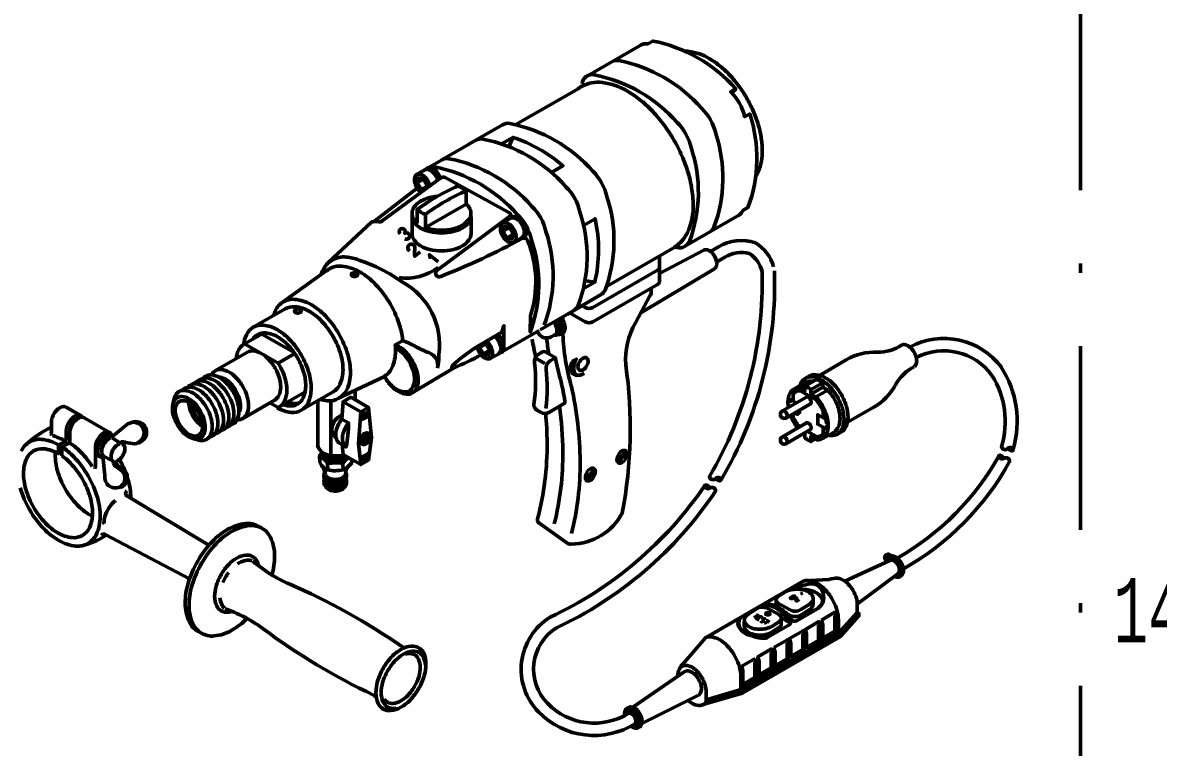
# Model space of a CAD drawing. Extents: x -99 to 181, y -251 to 146.
# Drawn here: x -67.6 to -5.7, y 70.9 to 110.3 of the extents above; entities that cross this region are included whole.
import ezdxf

# ---------------------------------------------------------------- set-up
doc = ezdxf.new("R2010")
doc.units = 0
doc.linetypes.add('STRICHPUNKT2', pattern=[18.5, 10, -4, 0.5, -4])
doc.layers.get('0').update_dxf_attribs({"linetype": 'CONTINUOUS'})
doc.layers.add('LE_ALL', color=7, linetype='CONTINUOUS', lineweight=50)
doc.layers.add('TXT_ALL', color=7, linetype='CONTINUOUS')
doc.styles.add('MONOTXT', font='monotxt.shx')

# ---------------------------------------------------------------- blocks, each defined once
blk = doc.blocks.new('DK12_4_00002', base_point=(90.112, 110.069))
at = {"layer": 'LE_ALL', "color": 2}
for p, q in [((-41.498, 103.722), (-40.874, 104.082)), ((-46.085, 101.602), (-45.881, 101.249)), ((-48.393, 99.529), (-46.085, 101.308)), ((-45.637, 99.887), (-45.637, 99.169)), ((-28.54, 99.866), (-31.533, 98.138)), ((-41.409, 98.966), (-41.205, 98.613)), ((-37.045, 95.836), (-36.421, 96.196)), ((-52.795, 92.368), (-54.54, 93.375)), ((-39.449, 93.568), (-41.403, 92.436)), ((-42.694, 92.646), (-42.416, 92.807)), ((-52.759, 92.315), (-53.665, 91.792)), ((-39.58, 92.032), (-39.135, 91.776)), ((-46.355, 90.173), (-44.114, 91.509)), ((-49.469, 90.308), (-49.469, 89.796)), ((-24.007, 90.479), (-24.648, 90.108)), ((-23.734, 90.321), (-24.375, 89.951)), ((-52.244, 90.192), (-53.385, 89.533)), ((-51.506, 89.739), (-51.506, 87.292)), ((-50.795, 89.763), (-50.795, 86.778)), ((-64.222, 88.818), (-62.808, 88)), ((-24.007, 87.892), (-24.648, 87.522)), ((-23.332, 88.075), (-23.973, 87.705)), ((-62.323, 87.472), (-62.702, 87.725)), ((-65.622, 86.864), (-65.441, 86.969)), ((-35.171, 86.497), (-34.731, 86.94)), ((-35.143, 86.451), (-34.717, 86.88)), ((-50.959, 85.973), (-50.97, 86.32)), ((-50.126, 85.977), (-50.137, 86.325)), ((-36.866, 85.519), (-36.426, 85.962)), ((-36.838, 85.472), (-36.412, 85.901)), ((-19.92, 80.32), (-22.121, 78.691)), ((-25.093, 79.291), (-25.225, 79.215)), ((-26.546, 78.888), (-26.546, 78.567)), ((-24.528, 78.683), (-24.528, 78.953)), ((-27.755, 77.943), (-27.566, 78.052)), ((-27.641, 78.109), (-27.468, 78.009)), ((-27.476, 77.926), (-27.406, 77.885)), ((-25.809, 77.664), (-26.262, 77.925)), ((-27.188, 77.62), (-26.999, 77.729)), ((-27.074, 77.786), (-26.901, 77.686)), ((-28.381, 73.826), (-23.066, 76.895)), ((-34.354, 73.056), (-31.502, 75.019)), ((-30.492, 73.205), (-30.288, 73.285)), ((-30.355, 73.323), (-30.265, 73.272))]:
    blk.add_line(p, q, dxfattribs=at)
at = {"layer": 'LE_ALL', "color": 2, "linetype": 'STRICHPUNKT2'}
blk.add_lwpolyline([(-9.972, 64.212), (-9.972, 113.662), (-74.257, 113.662), (-74.257, 64.212), (-9.972, 64.212)], dxfattribs=at)
at = {"layer": 'LE_ALL', "color": 2}
for points in [[(-28.956, 106.505), (-28.744, 106.728, 0.165618), (-33.262, 109.328), (-33.537, 109.169, 0.19858), (-33.955, 109.089), (-36.781, 107.457)], [(-30.109, 98.966, 0.11666), (-29.93, 99.188, 0.171892), (-29.835, 104.293, 0.143104), (-30.594, 105.66, 0.165618), (-35.113, 108.26, 0.162891), (-35.463, 108.217)], [(-27.655, 101.958, 0.046514), (-27.517, 102.216, 0.052648), (-27.344, 102.786, 0.053743), (-27.297, 103.367, 0.032425), (-27.365, 104.118, 0.036434), (-27.517, 104.772, 0.027049), (-27.799, 105.532, 0.028593), (-28.144, 106.217, 0.028593), (-28.565, 106.859, 0.027049), (-29.082, 107.483, 0.036434), (-29.572, 107.942, 0.032425), (-30.189, 108.376, 0.053743), (-30.716, 108.626, 0.052648), (-31.296, 108.761, 0.034808), (-31.514, 108.773)], [(-32.104, 98.099, 0.082683), (-31.657, 98.469, 0.079165), (-31.333, 98.988, 0.052648), (-31.12, 99.692, 0.053743), (-31.061, 100.409, 0.032425), (-31.145, 101.336, 0.036434), (-31.333, 102.144, 0.027049), (-31.681, 103.082, 0.028593), (-32.107, 103.928, 0.028593), (-32.627, 104.72, 0.027049), (-33.265, 105.491, 0.036434), (-33.871, 106.057, 0.032425), (-34.632, 106.593, 0.053743), (-35.283, 106.901, 0.052648), (-35.998, 107.068, 0.079165), (-36.61, 107.048, 0.083138), (-37.156, 106.844, 0.028542), (-37.325, 106.733), (-40.718, 104.774)], [(-35.779, 95.968), (-32.065, 98.112, 0.398549), (-31.267, 98.416, 0.171892), (-31.173, 103.521, 0.143104), (-31.932, 104.887, 0.165618), (-36.451, 107.487, 0.446392), (-37.115, 106.994)], [(-28.594, 99.835, 0.146267), (-28.354, 100.098), (-28.079, 100.257, 0.171892), (-27.984, 105.362), (-28.259, 105.203, 0.143104), (-29.019, 106.569), (-28.759, 106.719)], [(-37.931, 94.444), (-36.101, 95.501, 0.146267), (-35.861, 95.763, 0.171892), (-35.766, 100.869, 0.143104), (-36.526, 102.235, 0.165618), (-41.044, 104.835, 0.194027), (-41.453, 104.76), (-43.317, 103.684)], [(-39.395, 93.599), (-37.565, 94.655, 0.146267), (-37.326, 94.918, 0.171892), (-37.231, 100.023, 0.143104), (-37.99, 101.39, 0.165618), (-42.509, 103.99, 0.194027), (-42.917, 103.914), (-44.781, 102.838)], [(-38.782, 102.175), (-38.158, 102.535, 0.097581), (-40.874, 104.082), (-41.104, 103.573)], [(-39.176, 93.85, 0.171892), (-39.081, 98.955, 0.143104), (-39.841, 100.321, 0.165618), (-44.359, 102.921, 0.190878), (-44.762, 102.849), (-45.52, 102.412)], [(-45.397, 101.442, 0.013351), (-45.407, 101.478, 0.058752), (-45.504, 101.704, 0.058752), (-45.651, 101.901, 0.072341), (-45.808, 102.025, 0.106617), (-45.986, 102.082, 0.156851), (-46.112, 102.055, 0.156851), (-46.198, 101.96, 0.106617), (-46.238, 101.777, 0.072341), (-46.209, 101.579, 0.058752), (-46.112, 101.353, 0.058752), (-45.962, 101.152, 0.036392), (-45.886, 101.083)], [(-44.967, 101.759, 0.053027), (-45.057, 101.962, 0.058752), (-45.204, 102.159, 0.072341), (-45.361, 102.283, 0.106617), (-45.539, 102.341, 0.156852), (-45.665, 102.313), (-46.112, 102.055)], [(-44.828, 101.862, 0.048867), (-44.912, 102.048, 0.058752), (-45.059, 102.245, 0.072341), (-45.216, 102.369, 0.106617), (-45.395, 102.426, 0.156851), (-45.521, 102.399), (-45.648, 102.323)], [(-41.055, 99.776), (-45.013, 96.831, 0.923348), (-44.804, 96.513, 0.030692), (-40.373, 98.573, -0.460541), (-40.075, 98.459, -0.175315), (-39.915, 94.377), (-39.929, 93.48, 0.168923), (-39.864, 98.503, 0.143104), (-40.624, 99.869, 0.165618), (-45.142, 102.469, 0.235454), (-45.621, 102.341)], [(-40.984, 99.79, 0.291933), (-41.097, 99.994), (-44.575, 101.889, 0.295164), (-44.81, 101.875), (-47.997, 99.528, -0.216223), (-48.172, 99.491, 0.137549), (-48.573, 99.469), (-50.951, 97.242)], [(-45, 100.866, 0.037663), (-45.412, 100.8, 0.072341), (-45.902, 100.604, 0.106617), (-46.267, 100.273, 0.156851), (-46.371, 99.95, 0.156851), (-46.267, 99.626, 0.056238), (-46.091, 99.432), (-46.091, 100.15, -0.058362), (-43.877, 101.428)], [(-43.422, 101.166, 0.056443), (-43.634, 101.322, 0.035215), (-43.866, 101.435)], [(-46.092, 100.15, 0.050193), (-45.902, 100.013, 0.040071), (-45.637, 99.887, -0.058362), (-43.422, 101.166), (-43.422, 100.448)], [(-43.422, 100.448), (-45.637, 99.169, 0.032177), (-45.412, 99.1, 0.058752), (-44.768, 99.024, 0.058752), (-44.124, 99.1, 0.072341), (-43.634, 99.295, 0.106617), (-43.268, 99.626, 0.156851), (-43.164, 99.95, 0.156851), (-43.268, 100.273, 0.049874), (-43.422, 100.448)], [(-46.366, 99.875, 0.033816), (-46.371, 99.8, 0.156851), (-46.267, 99.477, 0.106617), (-45.902, 99.145, 0.072341), (-45.412, 98.95, 0.058752), (-44.768, 98.874, 0.058752), (-44.124, 98.95, 0.072341), (-43.634, 99.145, 0.106617), (-43.268, 99.477, 0.156851), (-43.164, 99.8, 0.033816), (-43.169, 99.875)], [(-46.371, 99.763), (-46.371, 98.824, 0.156851), (-46.267, 98.5, 0.106617), (-45.901, 98.168, 0.072341), (-45.41, 97.973, 0.058752), (-44.765, 97.897, 0.058752), (-44.12, 97.973, 0.072341), (-43.63, 98.168, 0.106617), (-43.263, 98.5, 0.156851), (-43.159, 98.824), (-43.159, 99.763)], [(-41.436, 99.419, 0.156851), (-41.522, 99.324, 0.106617), (-41.562, 99.141, 0.072342), (-41.533, 98.943, 0.058752), (-41.436, 98.717, 0.058752), (-41.289, 98.52, 0.072341), (-41.132, 98.396, 0.106617), (-40.954, 98.339, 0.156851), (-40.828, 98.366, 0.156851), (-40.741, 98.461, 0.106617), (-40.702, 98.644, 0.072341), (-40.73, 98.842, 0.058752), (-40.828, 99.068, 0.058752), (-40.975, 99.265, 0.072341), (-41.132, 99.389, 0.106617), (-41.31, 99.446, 0.156851), (-41.436, 99.419), (-40.857, 99.753, -0.156851), (-40.731, 99.78, -0.106617), (-40.553, 99.723, -0.072341), (-40.396, 99.599, -0.058752), (-40.249, 99.402, -0.058752), (-40.152, 99.176, -0.072341), (-40.123, 98.978, -0.106617), (-40.162, 98.795, -0.156853), (-40.249, 98.699), (-40.828, 98.366)], [(-40.38, 98.624, 0.156852), (-40.294, 98.719, 0.106617), (-40.255, 98.902, 0.072341), (-40.283, 99.1, 0.058752), (-40.38, 99.326, 0.058752), (-40.528, 99.523, 0.072341), (-40.685, 99.647, 0.106617), (-40.863, 99.705, 0.156851), (-40.989, 99.677)], [(-36.899, 96.268), (-36.421, 96.196, 0.114308), (-36.401, 99.647), (-37.025, 99.287)], [(-46.767, 98.553, 1.825982), (-46.777, 98.85, 2.279956), (-47.017, 98.83)], [(-26.681, 97.033, 0.191422), (-27.673, 98.344, 0.221763), (-29.684, 98.115), (-30.114, 97.865)], [(-45.935, 97.847), (-46.218, 97.607, -0.131933), (-46.225, 97.96, 0.138408), (-46.232, 98.16, 1.364452), (-46.494, 97.897)], [(-33.909, 94.521), (-29.908, 96.932, 0.013368), (-29.899, 96.938, 0.156851), (-29.816, 97.029, 0.106617), (-29.779, 97.203, 0.072342), (-29.806, 97.392, 0.058752), (-29.899, 97.607, 0.058752), (-30.039, 97.795, 0.072341), (-30.189, 97.913, 0.106618), (-30.359, 97.968, 0.164741), (-30.484, 97.939), (-32.894, 96.676)], [(-29.837, 85.496, 0.105748), (-29.618, 85.387, 0.606398), (-29.553, 85.46, 0.567547), (-29.837, 85.512, -0.648506), (-30.177, 85.617, 0.141564), (-27.313, 96.787, 0.198238), (-27.998, 97.754, 0.203517), (-29.34, 97.553), (-29.798, 97.289)], [(-44.978, 91.549, 0.055931), (-44.911, 92.142, 0.007657), (-44.913, 92.27, 0.31236), (-46.881, 96.192, 0.073404), (-49.262, 97.401, 0.066641), (-49.953, 97.564, 0.156851), (-50.713, 97.401, 0.156851), (-51.234, 96.825, 0.022171), (-51.322, 96.605)], [(-37.788, 94.527), (-36.941, 94.038, 0.267949), (-36.529, 94.038), (-32.997, 96.077, 0.267949), (-32.894, 96.255), (-32.894, 97.633)], [(-46.872, 92.996, 0.050863), (-47.016, 93.755, 0.058752), (-47.548, 94.993, 0.058752), (-48.354, 96.073, 0.072341), (-49.215, 96.752, 0.106617), (-50.191, 97.066, 0.156851), (-50.881, 96.917, 0.041076), (-51.037, 96.81), (-53.36, 95.141), (-53.273, 95.179)], [(-49.498, 96.711, 0.058752), (-49.57, 96.702, 0.072341), (-49.624, 96.681, 0.106617), (-49.665, 96.644, 0.156851), (-49.677, 96.608, 0.156851), (-49.665, 96.572, 0.106617), (-49.624, 96.535, 0.072341), (-49.57, 96.514, 0.058752), (-49.498, 96.505, 0.058752), (-49.427, 96.514, 0.072341), (-49.373, 96.535, 0.106617), (-49.332, 96.572, 0.156851), (-49.32, 96.608, 0.156851), (-49.332, 96.644, 0.106617), (-49.373, 96.681, 0.072341), (-49.427, 96.702, 0.058752), (-49.498, 96.711)], [(-37.112, 94.917), (-36.941, 94.818, 0.267949), (-36.529, 94.818), (-32.997, 96.857, 0.267949), (-32.894, 97.036)], [(-39.095, 89.057, -0.020506), (-39.015, 87.47, -0.067686), (-39.538, 83.315, 0.312037), (-39.459, 83.095), (-37.944, 82.01, 0.159751), (-37.699, 81.933, 0.273097), (-34.923, 83.618, 0.082195), (-34.732, 91.701, -0.148445), (-34.206, 93.985), (-33.396, 95.481, 0.131722), (-33.346, 95.689), (-33.351, 95.872)], [(-51.372, 89.817, 0.045506), (-50.977, 89.741, 0.156851), (-50.35, 89.877, 0.156851), (-49.919, 90.352, 0.106617), (-49.722, 91.264, 0.072341), (-49.866, 92.25, 0.058752), (-50.35, 93.376, 0.058752), (-51.082, 94.357, 0.072341), (-51.865, 94.975, 0.106617), (-52.752, 95.26, 0.156851), (-53.38, 95.125, 0.156851), (-53.811, 94.649, 0.033059), (-53.913, 94.376)], [(-52.404, 89.221), (-50.668, 90.223, 0.156851), (-50.297, 90.633, 0.106617), (-50.128, 91.418, 0.072341), (-50.251, 92.267, 0.058752), (-50.668, 93.236, 0.058752), (-51.299, 94.082, 0.072341), (-51.973, 94.613, 0.106617), (-52.737, 94.859, 0.156851), (-53.278, 94.743), (-55.013, 93.741)], [(-52.589, 94.72, 0.058752), (-52.661, 94.712, 0.072341), (-52.715, 94.69, 0.106617), (-52.756, 94.653, 0.156851), (-52.767, 94.617, 0.156851), (-52.756, 94.581, 0.106617), (-52.715, 94.545, 0.072341), (-52.661, 94.523, 0.058752), (-52.589, 94.514, 0.058752), (-52.518, 94.523, 0.072341), (-52.463, 94.545, 0.106617), (-52.423, 94.581, 0.156851), (-52.411, 94.617, 0.156851), (-52.423, 94.653, 0.106617), (-52.463, 94.69, 0.072341), (-52.518, 94.712, 0.058752), (-52.589, 94.72)], [(-39.519, 93.528, 0.067009), (-39.482, 93.398, 0.397172), (-38.795, 93.226), (-38.548, 93.374, 0.091267), (-38.514, 93.423, 0.106617), (-38.483, 93.565, 0.072341), (-38.506, 93.72, 0.058752), (-38.581, 93.896, 0.046017), (-38.668, 94.018)], [(-38.642, 93.315, 0.0362), (-38.588, 93.305, 0.156851), (-38.482, 93.328, 0.156851), (-38.409, 93.409, 0.106617), (-38.376, 93.563, 0.072341), (-38.4, 93.73, 0.065509), (-38.494, 93.941, 0.03285), (-38.582, 94.068)], [(-38.469, 93.335), (-38.343, 93.409, 0.023377), (-38.329, 93.417, 0.156851), (-38.256, 93.497, 0.106617), (-38.222, 93.652, 0.072341), (-38.247, 93.819, 0.065359), (-38.341, 94.029, 0.032927), (-38.429, 94.157)], [(-38.353, 94.2, -0.011409), (-38.324, 94.164, 0.118088), (-38.16, 94.115)], [(-38.328, 93.417, 0.031684), (-38.275, 93.408, 0.156851), (-38.153, 93.434, 0.156851), (-38.07, 93.526, 0.106617), (-38.032, 93.703, 0.072341), (-38.06, 93.893, 0.061809), (-38.16, 94.122), (-38.16, 94.297, -0.009557), (-38.159, 94.312)], [(-53.706, 89.349, 0.106209), (-52.944, 89.105, 0.156851), (-52.404, 89.221, 0.156851), (-52.033, 89.631, 0.106617), (-51.863, 90.416, 0.072341), (-51.987, 91.265, 0.058752), (-52.404, 92.234, 0.058752), (-53.035, 93.08, 0.072341), (-53.708, 93.612, 0.106617), (-54.473, 93.857, 0.156851), (-55.013, 93.741, 0.156851), (-55.384, 93.331, 0.073557), (-55.544, 92.796), (-54.434, 93.436)], [(-53.591, 89.414), (-53.392, 89.529, 0.053476), (-53.06, 89.459, 0.156851), (-52.608, 89.557, 0.156851), (-52.298, 89.899, 0.106617), (-52.156, 90.556, 0.072341), (-52.26, 91.266, 0.058752), (-52.608, 92.076, 0.058752), (-53.136, 92.783, 0.072341), (-53.699, 93.228, 0.106617), (-54.338, 93.433, 0.156851), (-54.79, 93.336, 0.124291), (-55.055, 93.078)], [(-41.364, 92.784), (-41.364, 93.822), (-41.482, 93.466), (-42.631, 92.806, 0.062366), (-44.188, 91.632, 0.856769), (-44.1, 91.517, 0.016099), (-42.609, 92.239)], [(-38.431, 93.357, 0.031681), (-38.377, 93.348, 0.098973), (-38.191, 93.4)], [(-38.16, 93.431), (-38.16, 93.357, 0.05648), (-37.692, 90.504, -0.053016), (-37.219, 86.434, -0.063916), (-37.684, 82.505)], [(-55.544, 92.796, 0.156851), (-55.821, 92.489, 0.083227), (-55.942, 92.034)], [(-54.106, 89.632), (-53.665, 89.377, 0.030808), (-53.591, 89.414, 0.156851), (-53.313, 89.721, 0.106617), (-53.187, 90.308, 0.072341), (-53.279, 90.944, 0.058752), (-53.591, 91.669, 0.010655), (-53.665, 91.792), (-55.49, 92.845)], [(-47.284, 92.786, -0.024585), (-47.267, 92.446, -0.106617), (-47.464, 91.535, -0.151723), (-47.877, 91.07, 0.003762), (-47.857, 91.036, 0.058752), (-47.493, 90.547, 0.072341), (-47.103, 90.239, 0.106617), (-46.661, 90.097, 0.156851), (-46.349, 90.165, 0.156851), (-46.135, 90.402, 0.106617), (-46.037, 90.855, 0.072341), (-46.108, 91.346, 0.058752), (-46.349, 91.906, 0.058752), (-46.714, 92.395, 0.072341), (-47.103, 92.702, 0.045319), (-47.284, 92.786), (-46.893, 93.012, -0.051838), (-46.18, 92.693, 0.047238), (-45.454, 92.361, -0.382032), (-44.986, 91.514)], [(-42.833, 92.685, 0.023107), (-42.818, 92.623, 0.058752), (-42.721, 92.397, 0.058752), (-42.574, 92.2, 0.072341), (-42.417, 92.076, 0.106617), (-42.239, 92.019, 0.156851), (-42.113, 92.046, 0.156851), (-42.026, 92.142, 0.106617), (-41.987, 92.325, 0.072341), (-42.015, 92.522, 0.058752), (-42.113, 92.748, 0.058752), (-42.26, 92.945, 0.023957), (-42.308, 92.992)], [(-42.113, 92.046), (-41.493, 92.377, 0.156851), (-41.407, 92.473, 0.106617), (-41.367, 92.655, 0.072341), (-41.396, 92.853, 0.058752), (-41.493, 93.079, 0.058752), (-41.64, 93.276, 0.032262), (-41.706, 93.337)], [(-41.665, 92.304, 0.156851), (-41.579, 92.4, 0.106617), (-41.54, 92.583, 0.072341), (-41.568, 92.781, 0.058752), (-41.665, 93.007, 0.058752), (-41.812, 93.204, 0.023536), (-41.86, 93.249)], [(-39.035, 93.101), (-39.041, 93.154, 0.017055), (-38.918, 92.287)], [(-19.01, 91.608, 0.125021), (-18.937, 91.699, 0.106617), (-18.893, 91.903, 0.072341), (-18.925, 92.125, 0.058752), (-19.034, 92.378, 0.058752), (-19.199, 92.599, 0.072341), (-19.375, 92.738, 0.106617), (-19.574, 92.802, 0.151874), (-19.711, 92.774, -0.147788), (-21.032, 92.389, 0.141233), (-22.726, 91.969), (-24.148, 91.14)], [(-55.554, 88.791), (-53.831, 89.793, 0.156851), (-53.617, 90.028, 0.106617), (-53.52, 90.479, 0.072341), (-53.591, 90.968, 0.058752), (-53.831, 91.525, 0.058752), (-54.193, 92.011, 0.072341), (-54.581, 92.317, 0.106617), (-55.02, 92.458, 0.156851), (-55.331, 92.391), (-57.099, 91.364)], [(-50.367, 89.882), (-47.872, 91.066, 0.058752), (-47.544, 90.626, 0.072341), (-47.194, 90.349, 0.106617), (-46.796, 90.221, 0.156851), (-46.515, 90.282, 0.156851), (-46.322, 90.495, 0.106617), (-46.234, 90.903, 0.072341), (-46.298, 91.345, 0.058752), (-46.515, 91.849, 0.058752), (-46.843, 92.289, 0.072341), (-47.194, 92.566, 0.023426), (-47.276, 92.609)], [(-39.698, 91.807, -0.064719), (-39.732, 89.539, 0.306942), (-39.586, 89.239), (-39.383, 89.122, 0.268437), (-38.888, 89.122), (-38.114, 89.57, 0.315205), (-38.043, 89.725, 0.011422), (-38.252, 90.766, -0.020863), (-38.55, 92.016, 0.217188), (-38.621, 92.116), (-39.116, 92.402, 0.268437), (-39.264, 92.402), (-39.455, 92.291, 0.298368), (-39.698, 91.807)], [(-13.932, 87.127, 0.105748), (-13.713, 87.018, 0.606398), (-13.647, 87.091, 0.567547), (-13.932, 87.143, -0.648504), (-14.272, 87.248, 0.214862), (-14.793, 91.123, 0.371283), (-18.915, 92.091)], [(-38.562, 92.082), (-38.827, 91.929, 0.298368), (-39.071, 91.444, -0.060373), (-39.084, 89.327)], [(-37.295, 91.126, -0.454999), (-37.748, 91.512, -0.310994), (-37.416, 92.006, 0.058752), (-37.532, 91.736, 0.072341), (-37.566, 91.5, 0.106617), (-37.519, 91.281, 0.156851), (-37.416, 91.167, 0.156851), (-37.265, 91.134, 0.106617), (-37.052, 91.203, 0.018174), (-37.001, 91.235)], [(-37.256, 91.855, 0.058752), (-37.318, 91.709, 0.072341), (-37.337, 91.582, 0.106617), (-37.311, 91.464, 0.156851), (-37.256, 91.402, 0.156851), (-37.175, 91.385, 0.106617), (-37.06, 91.422, 0.072341), (-36.959, 91.501, 0.058752), (-36.864, 91.628, 0.058752), (-36.801, 91.774, 0.072341), (-36.783, 91.901, 0.106617), (-36.808, 92.019, 0.156851), (-36.864, 92.081, 0.156851), (-36.945, 92.098, 0.106617), (-37.06, 92.061, 0.072341), (-37.161, 91.982, 0.058752), (-37.256, 91.855)], [(-22.663, 88.569), (-21.234, 89.385, 0.141233), (-20.024, 90.642, -0.147788), (-19.03, 91.594)], [(-56.528, 88.265, 0.079113), (-56.376, 88.323, 0.156851), (-56.162, 88.559, 0.106617), (-56.065, 89.01, 0.072341), (-56.136, 89.498, 0.058752), (-56.376, 90.056, 0.058752), (-56.738, 90.542, 0.072341), (-57.126, 90.847, 0.106617), (-57.565, 90.989, 0.156851), (-57.876, 90.922, 0.079113), (-58.003, 90.819)], [(-56.254, 88.421, 0.075827), (-56.108, 88.478, 0.156851), (-55.894, 88.714, 0.106617), (-55.797, 89.165, 0.072341), (-55.868, 89.653, 0.058752), (-56.108, 90.21, 0.058752), (-56.47, 90.696, 0.072341), (-56.858, 91.002, 0.106617), (-57.297, 91.143, 0.156851), (-57.608, 91.076, 0.075827), (-57.73, 90.979)], [(-55.889, 88.709), (-55.82, 88.709, 0.122777), (-55.579, 88.778, 0.156851), (-55.366, 89.014, 0.106617), (-55.268, 89.465, 0.072341), (-55.339, 89.953, 0.058752), (-55.579, 90.51, 0.058752), (-55.942, 90.996, 0.072341), (-56.329, 91.302, 0.106617), (-56.768, 91.443, 0.156851), (-57.079, 91.376, 0.122777), (-57.26, 91.202), (-57.313, 91.137)], [(-55.815, 89.052, 0.029627), (-55.792, 89.095, 0.106617), (-55.714, 89.457, 0.072341), (-55.771, 89.848, 0.058752), (-55.963, 90.294, 0.058752), (-56.253, 90.684, 0.072341), (-56.563, 90.928, 0.106617), (-56.915, 91.042, 0.029627), (-56.965, 91.044)], [(-23.692, 87.868, 0.023606), (-23.572, 87.85, 0.156851), (-23.21, 87.928, 0.156851), (-22.961, 88.203, 0.106617), (-22.848, 88.729, 0.072341), (-22.931, 89.299, 0.058752), (-23.21, 89.949, 0.058752), (-23.633, 90.515, 0.072341), (-24.085, 90.872, 0.106617), (-24.597, 91.037, 0.156851), (-24.96, 90.959, 0.156851), (-25.208, 90.684, 0.026402), (-25.257, 90.558)], [(-24.007, 90.725, 0.023366), (-24.164, 90.826, 0.03708), (-24.334, 90.908), (-24.975, 90.538)], [(-23.109, 88.002, 0.051933), (-22.994, 88.053, 0.156851), (-22.745, 88.328, 0.106617), (-22.632, 88.854, 0.072341), (-22.715, 89.424, 0.058752), (-22.994, 90.073, 0.058752), (-23.417, 90.64, 0.072341), (-23.869, 90.997, 0.106617), (-24.381, 91.161, 0.156851), (-24.744, 91.083, 0.051933), (-24.845, 91.01)], [(-58.237, 87.665), (-57.93, 87.581, 0.013766), (-57.87, 87.573, 0.156851), (-57.559, 87.64, 0.156851), (-57.346, 87.876, 0.106617), (-57.249, 88.327, 0.072341), (-57.32, 88.815, 0.058752), (-57.559, 89.372, 0.058752), (-57.922, 89.858, 0.072341), (-58.309, 90.164, 0.106617), (-58.749, 90.305, 0.156851), (-59.059, 90.238, 0.156851), (-59.273, 90.003, 0.020143), (-59.306, 89.921), (-59.381, 89.642)], [(-57.42, 87.758, 0.088677), (-57.248, 87.82, 0.156851), (-57.035, 88.055, 0.106617), (-56.937, 88.507, 0.072341), (-57.008, 88.995, 0.058752), (-57.248, 89.552, 0.058752), (-57.611, 90.038, 0.072341), (-57.998, 90.344, 0.106617), (-58.437, 90.485, 0.156851), (-58.748, 90.418, 0.088677), (-58.888, 90.3)], [(-57.112, 87.933, 0.085538), (-56.947, 87.994, 0.156851), (-56.734, 88.229, 0.106617), (-56.636, 88.68, 0.072341), (-56.707, 89.169, 0.058752), (-56.947, 89.726, 0.058752), (-57.31, 90.212, 0.072341), (-57.697, 90.517, 0.106617), (-58.136, 90.659, 0.156851), (-58.447, 90.592, 0.085538), (-58.583, 90.479)], [(-56.815, 88.102, 0.082922), (-56.655, 88.162, 0.156851), (-56.442, 88.398, 0.106617), (-56.344, 88.849, 0.072341), (-56.415, 89.337, 0.058752), (-56.655, 89.894, 0.058752), (-57.018, 90.38, 0.072341), (-57.405, 90.686, 0.106617), (-57.844, 90.827, 0.156851), (-58.155, 90.76, 0.082922), (-58.287, 90.652)], [(-24.975, 87.991), (-24.978, 87.992), (-24.975, 87.709, 0.025381), (-24.805, 87.599, 0.034313), (-24.648, 87.522), (-24.648, 87.802), (-24.313, 87.608, 0.139482), (-24.027, 87.68, 0.156851), (-23.806, 87.924, 0.106617), (-23.705, 88.392, 0.072341), (-23.779, 88.899, 0.058752), (-24.027, 89.477, 0.054915), (-24.375, 89.951), (-24.648, 90.108), (-24.648, 90.355, 0.023366), (-24.805, 90.456, 0.03708), (-24.975, 90.538), (-24.975, 90.298), (-25.223, 90.44, 0.008471), (-25.261, 90.445, 0.156851), (-25.583, 90.375, 0.156851), (-25.804, 90.131, 0.106617), (-25.905, 89.663, 0.041349), (-25.881, 89.37)], [(-23.993, 88.815), (-23.993, 89.184, 0.0285), (-24.115, 89.426, 0.046434), (-24.37, 89.786), (-25.236, 90.286, 0.142299), (-25.495, 90.223, 0.078258), (-25.611, 90.129), (-25.611, 89.723)], [(-25.223, 90.44), (-24.582, 90.81, 0.117868), (-24.898, 90.766), (-25.539, 90.396)], [(-23.322, 88.093, 0.120351), (-23.165, 88.295, 0.106617), (-23.064, 88.763, 0.072341), (-23.138, 89.269, 0.058752), (-23.386, 89.847, 0.054915), (-23.734, 90.321), (-24.007, 90.479), (-24.007, 90.725), (-24.648, 90.355)], [(-59.158, 88.449, 0.058752), (-58.852, 88.038, 0.072341), (-58.525, 87.78, 0.106617), (-58.153, 87.661, 0.156851), (-57.891, 87.717, 0.156851), (-57.711, 87.916, 0.106617), (-57.628, 88.297, 0.072341), (-57.688, 88.71, 0.058752), (-57.891, 89.181, 0.058752), (-58.197, 89.592, 0.072341), (-58.525, 89.85, 0.106617), (-58.896, 89.969, 0.156851), (-59.158, 89.913, 0.156851), (-59.339, 89.714, 0.106617), (-59.421, 89.332, 0.072341), (-59.361, 88.92, 0.058752), (-59.158, 88.449)], [(-59.046, 88.476, 0.058752), (-58.79, 88.133, 0.072341), (-58.517, 87.918, 0.106617), (-58.207, 87.818, 0.156851), (-57.988, 87.865, 0.156851), (-57.838, 88.031, 0.106617), (-57.769, 88.349, 0.072341), (-57.819, 88.694, 0.058752), (-57.988, 89.087, 0.058752), (-58.244, 89.429, 0.072341), (-58.517, 89.645, 0.106617), (-58.827, 89.744, 0.156851), (-59.046, 89.697, 0.156851), (-59.196, 89.531, 0.106617), (-59.265, 89.213, 0.072341), (-59.215, 88.869, 0.058752), (-59.046, 88.476)], [(-53.161, 89.662, 0.053476), (-52.829, 89.593, 0.111526), (-52.498, 89.634)], [(-25.977, 88.816), (-24.674, 89.569, 0.125021), (-24.651, 89.598, 0.106617), (-24.637, 89.663, 0.072341), (-24.647, 89.733, 0.058752), (-24.681, 89.813, 0.058752), (-24.734, 89.884, 0.072341), (-24.789, 89.928, 0.106617), (-24.853, 89.948, 0.151874), (-24.896, 89.939), (-26.206, 89.183, 1.036746), (-25.977, 88.816)], [(-64.393, 88.916), (-65.205, 89.385, 0.021669), (-65.222, 89.395, 0.156851), (-65.356, 89.424, 0.106617), (-65.546, 89.363, 0.072341), (-65.714, 89.231, 0.058752), (-65.871, 89.02, 0.058752), (-65.975, 88.779, 0.072187), (-66.006, 88.568), (-66.006, 87.988, -0.485361), (-66.085, 87.925)], [(-58.518, 89.644, 0.072341), (-58.468, 89.3, 0.058752), (-58.299, 88.907, 0.058752), (-58.043, 88.565, 0.072341), (-57.77, 88.349, 0.000205), (-57.769, 88.349)], [(-58.382, 89.554, 0.038638), (-58.343, 89.372, 0.058752), (-58.174, 88.979, 0.058752), (-57.918, 88.636, 0.038638), (-57.78, 88.511)], [(-53.285, 89.591, 0.053476), (-52.952, 89.522, 0.135768), (-52.556, 89.59)], [(-38.625, 83.048, 0.063916), (-38.16, 86.977, 0.031886), (-38.341, 89.439)], [(-25.955, 88.849, 0.097578), (-25.943, 88.909, 0.072341), (-25.953, 88.979, 0.058752), (-25.988, 89.059, 0.058752), (-26.04, 89.129, 0.072341), (-26.096, 89.173, 0.097831), (-26.154, 89.193)], [(-64.33, 88.848, 0.126695), (-64.41, 88.926, 0.156851), (-64.544, 88.955, 0.106617), (-64.734, 88.894, 0.072341), (-64.902, 88.762, 0.058752), (-65.059, 88.551, 0.058752), (-65.163, 88.31, 0.072187), (-65.194, 88.099), (-65.194, 87.677, -0.307856), (-65.324, 87.486, 0.029494), (-65.622, 87.347)], [(-64.205, 88.807, 0.021669), (-64.222, 88.818, 0.156851), (-64.356, 88.847, 0.106617), (-64.546, 88.786, 0.072341), (-64.714, 88.653, 0.058752), (-64.871, 88.443, 0.058752), (-64.975, 88.201, 0.072187), (-65.006, 87.991), (-65.006, 87.57, -0.316164), (-65.142, 87.376, 0.044449), (-65.441, 87.237)], [(-64.684, 88.683, 0.025009), (-64.71, 88.67, 0.072341), (-64.813, 88.588, 0.058752), (-64.91, 88.459, 0.058752), (-64.974, 88.31, 0.072341), (-64.993, 88.18, 0.033573), (-64.99, 88.141)], [(-62.744, 87.743), (-61.928, 88.409, -0.956686), (-61.103, 87.614, -0.15605), (-61.483, 87.386, -0.02258), (-61.961, 87.475, 0.05147), (-62.186, 87.509, 0.093428), (-62.276, 87.442, -0.042988), (-62.398, 87.345, 0.064747), (-62.52, 87.246, 0.058752), (-62.648, 87.074, 0.058752), (-62.733, 86.876, 0.072341), (-62.758, 86.703, 0.106617), (-62.724, 86.543, 0.091041), (-62.686, 86.489, -0.177715), (-62.619, 86.36, 0.149849), (-62.521, 86.172), (-62.158, 85.903, -0.50982), (-62.291, 85.036, -0.57735), (-63.096, 85.657), (-63.205, 86.754)], [(-61.343, 87.423, 0.15605), (-60.962, 87.651, 0.791245), (-61.607, 88.561)], [(-50.176, 88.975, 0.210803), (-50.705, 88.388, 0.313605), (-50.508, 87.726)], [(-50.193, 88.742, 0.035759), (-50.326, 88.546, 0.058752), (-50.479, 88.19, 0.072341), (-50.524, 87.877, 0.106617), (-50.462, 87.589, 0.156851), (-50.326, 87.438), (-49.96, 87.227, 0.050735), (-49.827, 88.531, 0.035759), (-49.96, 88.335, 0.058752), (-50.113, 87.979, 0.072341), (-50.159, 87.666, 0.106617), (-50.096, 87.377, 0.156851), (-49.96, 87.227)], [(-25.977, 87.416), (-24.674, 88.169, 0.125021), (-24.651, 88.198, 0.106617), (-24.637, 88.263, 0.072341), (-24.647, 88.333, 0.058752), (-24.681, 88.413, 0.058752), (-24.734, 88.483, 0.072341), (-24.789, 88.527, 0.106617), (-24.853, 88.548, 0.151874), (-24.896, 88.539), (-26.206, 87.782, 1.036746), (-25.977, 87.416)], [(-25.758, 88.942, 0.037589), (-25.583, 88.578, 0.035293), (-25.371, 88.265)], [(-25.611, 89.027), (-25.611, 88.857, 0.064418), (-25.294, 88.334), (-25.272, 88.322)], [(-62.721, 87.874, 0.021011), (-62.736, 87.911, 0.156851), (-62.828, 88.013, 0.156851), (-62.963, 88.042, 0.106617), (-63.153, 87.981, 0.072341), (-63.321, 87.849, 0.058752), (-63.478, 87.638, 0.058752), (-63.582, 87.397, 0.072187), (-63.612, 87.186), (-63.612, 86.166, -0.127343), (-63.645, 86.038)], [(-62.725, 87.855, 0.056639), (-62.767, 87.886, 0.156851), (-62.905, 87.915, 0.106617), (-63.099, 87.853, 0.072341), (-63.271, 87.717, 0.058752), (-63.432, 87.502, 0.058752), (-63.538, 87.255, 0.072341), (-63.569, 87.039, 0.106617), (-63.526, 86.839, 0.156851), (-63.432, 86.734, 0.056639), (-63.384, 86.714)], [(-62.645, 87.811, 0.04282), (-62.677, 87.834, 0.156851), (-62.815, 87.864, 0.106617), (-63.01, 87.801, 0.072341), (-63.181, 87.666, 0.058752), (-63.342, 87.45, 0.058752), (-63.448, 87.203, 0.072341), (-63.48, 86.987, 0.106617), (-63.437, 86.787, 0.156851), (-63.342, 86.683, 0.156851), (-63.204, 86.653, 0.013112), (-63.179, 86.656)], [(-48.75, 87.961, 0.065041), (-48.774, 87.98, 0.15685), (-48.843, 87.995, 0.106617), (-48.941, 87.963, 0.072341), (-49.027, 87.895, 0.058752), (-49.108, 87.787, 0.058752), (-49.162, 87.663, 0.072341), (-49.177, 87.554, 0.106617), (-49.156, 87.453, 0.156851), (-49.108, 87.401, 0.065041), (-49.08, 87.389)], [(-48.976, 87.865, 0.058752), (-49.057, 87.757, 0.058752), (-49.11, 87.633, 0.072341), (-49.126, 87.524, 0.106617), (-49.104, 87.424, 0.156851), (-49.057, 87.371, 0.15685), (-48.988, 87.356, 0.106618), (-48.89, 87.388, 0.072341), (-48.803, 87.456, 0.058752), (-48.723, 87.564, 0.058752), (-48.669, 87.688, 0.072341), (-48.653, 87.797, 0.106617), (-48.675, 87.897, 0.156851), (-48.723, 87.95, 0.15685), (-48.792, 87.965, 0.106618), (-48.89, 87.933, 0.072341), (-48.976, 87.865)], [(-48.986, 87.585, 0.186648), (-48.961, 87.82, 0.058752), (-49.027, 87.731, 0.058752), (-49.071, 87.629, 0.072341), (-49.084, 87.54, 0.106617), (-49.066, 87.457, 0.156851), (-49.027, 87.414, 0.156851), (-48.97, 87.402, 0.106617), (-48.89, 87.428, 0.072341), (-48.819, 87.484, 0.058752), (-48.752, 87.573, 0.058752), (-48.708, 87.675, 0.072341), (-48.695, 87.764, 0.106618), (-48.713, 87.847, 0.156851), (-48.752, 87.89, 0.156851), (-48.809, 87.902, 0.106619), (-48.89, 87.876, 0.072341), (-48.961, 87.82)], [(-49.075, 87.48, 0.076074), (-49.018, 87.502, 0.072342), (-48.947, 87.558, 0.058752), (-48.881, 87.647, 0.058752), (-48.837, 87.749, 0.072341), (-48.824, 87.838, 0.076074), (-48.833, 87.898)], [(-24.84, 88.072), (-24.317, 87.77, 0.111957), (-24.115, 87.832, 0.083466), (-23.993, 87.933), (-23.993, 88.298)], [(-65.441, 86.749, -0.05231), (-64.96, 86.337, -0.058752), (-64.318, 85.475, -0.058752), (-63.893, 84.488, -0.072341), (-63.767, 83.623, -0.106617), (-63.94, 82.824, -0.156851), (-64.318, 82.407, -0.156851), (-64.868, 82.288, -0.106617), (-65.646, 82.538, -0.072341), (-66.332, 83.08, -0.058752), (-66.975, 83.941, -0.058752), (-67.4, 84.928, -0.072341), (-67.525, 85.793, -0.106617), (-67.353, 86.592, -0.156851), (-66.975, 87.01, -0.156851), (-66.425, 87.128, -0.110229), (-65.622, 86.864), (-65.622, 87.347, 0.10431), (-66.538, 87.637, 0.156851), (-67.198, 87.494, 0.156851), (-67.652, 86.994, 0.106617)], [(-67.708, 84.997, 0.058752), (-67.198, 83.812, 0.058752), (-66.427, 82.779, 0.072341), (-65.604, 82.129, 0.106617), (-64.67, 81.829, 0.156851), (-64.009, 81.971, 0.156851), (-63.556, 82.472, 0.106617), (-63.349, 83.431, 0.072341), (-63.5, 84.469, 0.058752), (-64.009, 85.653, 0.058752), (-64.78, 86.687, 0.059206), (-65.441, 87.237), (-65.441, 86.749)], [(-63.779, 86.158, 0.044102), (-64.381, 86.917, 0.053086), (-64.968, 87.418)], [(-62.772, 87.719, 0.071891), (-62.907, 87.658, 0.058752), (-63.081, 87.48, 0.058752), (-63.209, 87.266, 0.072341), (-63.265, 87.071, 0.106617), (-63.25, 86.882, 0.115125), (-63.176, 86.721), (-62.715, 86.486)], [(-62.267, 85.017, 0.580113), (-62.024, 85.926), (-62.388, 86.196, -0.144031), (-62.484, 86.375, -0.370131), (-62.398, 86.478, 0.011136), (-62.382, 86.486, 0.072341), (-62.245, 86.594, 0.058752), (-62.117, 86.767, 0.058752), (-62.032, 86.964, 0.072341), (-62.007, 87.137, 0.106617), (-62.041, 87.297, 0.156752), (-62.117, 87.381, -0.442238), (-62.082, 87.484)], [(-51.513, 87.301, 0.231819), (-50.996, 86.79, 0.099439), (-50.057, 86.783)], [(-25.955, 87.449, 0.097578), (-25.943, 87.508, 0.072341), (-25.953, 87.579, 0.058752), (-25.988, 87.659, 0.058752), (-26.04, 87.729, 0.072341), (-26.096, 87.773, 0.097831), (-26.154, 87.793)], [(-65.792, 86.954, 0.0212), (-65.799, 86.79, 0.072341), (-65.673, 85.925, 0.058752), (-65.249, 84.938, 0.058752), (-64.606, 84.077, 0.072341), (-63.92, 83.535, 0.0212), (-63.774, 83.459)], [(-49.804, 86.637, 0.099859), (-50.137, 86.325, 0.09508), (-50.97, 86.32, 0.114458), (-51.401, 86.747, -0.03853), (-51.217, 86.903)], [(-51.401, 86.747), (-51.39, 86.399, 0.231819), (-50.959, 85.973, 0.105897), (-50.126, 85.977, 0.128115), (-49.656, 86.365), (-49.658, 86.553)], [(-51.255, 86.961, 0.156852), (-51.208, 86.818, 0.106617), (-51.046, 86.67, 0.072341), (-50.828, 86.584, 0.058752), (-50.542, 86.55, 0.058752), (-50.256, 86.584, 0.072341), (-50.039, 86.67, 0.046826), (-49.96, 86.727)], [(-51.244, 86.868, 0.07381), (-51.255, 86.796, 0.156851), (-51.208, 86.652, 0.106618), (-51.046, 86.505, 0.072341), (-50.828, 86.419, 0.058752), (-50.542, 86.385, 0.058752), (-50.256, 86.419, 0.072341), (-50.039, 86.505, 0.106617), (-49.876, 86.652, 0.023158), (-49.864, 86.671)], [(-35.134, 86.801, 0.058752), (-35.196, 86.657, 0.072341), (-35.214, 86.531, 0.106617), (-35.189, 86.415, 0.156851), (-35.134, 86.354, 0.156851), (-35.054, 86.337, 0.106617), (-34.941, 86.373, 0.072341), (-34.841, 86.452, 0.058752), (-34.747, 86.577, 0.058752), (-34.685, 86.721, 0.072341), (-34.667, 86.847, 0.106617), (-34.692, 86.963, 0.156851), (-34.747, 87.024, 0.156851), (-34.827, 87.041, 0.106617), (-34.941, 87.005, 0.072341), (-35.041, 86.926, 0.058752), (-35.134, 86.801)], [(-19.615, 80.591, 0.141274), (-13.836, 86.431, 0.648504), (-14.147, 86.603, -0.567547), (-14.416, 86.711, -0.606405), (-14.337, 86.769, -0.105748), (-14.144, 86.618)], [(-51.066, 85.666, 0.106616), (-50.939, 85.552, 0.072341), (-50.77, 85.484, 0.058752), (-50.547, 85.458, 0.058752), (-50.324, 85.484, 0.072341), (-50.154, 85.552, 0.106618), (-50.028, 85.666, 0.110535), (-49.99, 85.743, -0.158412), (-49.845, 86.162)], [(-36.852, 85.836, 0.058752), (-36.914, 85.692, 0.072341), (-36.932, 85.566, 0.106617), (-36.907, 85.45, 0.156851), (-36.852, 85.389, 0.156851), (-36.772, 85.372, 0.106617), (-36.659, 85.408, 0.072341), (-36.559, 85.487, 0.058752), (-36.465, 85.612, 0.058752), (-36.404, 85.756, 0.072341), (-36.385, 85.882, 0.106617), (-36.41, 85.998, 0.156851), (-36.465, 86.059, 0.156851), (-36.546, 86.077, 0.106617), (-36.659, 86.04, 0.072341), (-36.759, 85.961, 0.058752), (-36.852, 85.836)], [(-61.679, 84.438, 0.069414), (-61.83, 85.433, 0.00318), (-61.85, 85.5)], [(-51.116, 85.857, 0.174634), (-51.165, 85.721, 0.15685), (-51.125, 85.597, 0.106617), (-50.985, 85.469, 0.072341), (-50.796, 85.394, 0.058752), (-50.549, 85.365, 0.058752), (-50.301, 85.394, 0.072341), (-50.113, 85.469, 0.106617), (-49.972, 85.597, 0.156851), (-49.932, 85.721, 0.161869), (-49.975, 85.849)], [(-51.16, 85.672, 0.058507), (-51.165, 85.622, 0.156852), (-51.125, 85.498, 0.106617), (-50.985, 85.37, 0.072341), (-50.796, 85.295, 0.058752), (-50.549, 85.266, 0.058752), (-50.301, 85.295, 0.072341), (-50.113, 85.37, 0.106618), (-49.972, 85.498, 0.156851), (-49.932, 85.622, 0.058507), (-49.938, 85.672)], [(-51.129, 85.503, 0.149331), (-51.165, 85.384, 0.15685), (-51.125, 85.259, 0.106617), (-50.985, 85.132, 0.072341), (-50.796, 85.057, 0.058752), (-50.549, 85.028, 0.058752), (-50.301, 85.057, 0.072341), (-50.113, 85.132, 0.106617), (-49.972, 85.259, 0.156851), (-49.932, 85.384, 0.149331), (-49.969, 85.503)], [(-51.101, 85.467, 0.024812), (-51.102, 85.448, 0.156851), (-51.066, 85.336, 0.106616), (-50.939, 85.221, 0.072341), (-50.77, 85.153, 0.058752), (-50.547, 85.127, 0.058752), (-50.324, 85.153, 0.072341), (-50.154, 85.221, 0.106617), (-50.028, 85.336, 0.156851), (-49.992, 85.448, 0.030039), (-49.993, 85.471)], [(-61.899, 84.827, 0.55654), (-61.891, 84.565), (-57.427, 81.875)], [(-51.156, 85.322, 0.07381), (-51.165, 85.26, 0.15685), (-51.125, 85.135, 0.106617), (-50.985, 85.008, 0.072341), (-50.796, 84.933, 0.058752), (-50.549, 84.904, 0.058752), (-50.301, 84.933, 0.072341), (-50.113, 85.008, 0.106617), (-49.972, 85.135, 0.156851), (-49.932, 85.26, 0.07381), (-49.941, 85.322)], [(-51.056, 85.059, 0.066821), (-51.034, 85.017, 0.106617), (-50.915, 84.91, 0.072341), (-50.757, 84.847, 0.058752), (-50.549, 84.822, 0.058752), (-50.341, 84.847, 0.072341), (-50.182, 84.91, 0.106617), (-50.064, 85.017, 0.066821), (-50.042, 85.059)], [(-30.422, 85.126, -0.133825), (-38.857, 77.95, 0.479647), (-39.478, 72.795, 0.354983), (-34.2, 72.168)], [(-30.151, 85.001, 0.105748), (-30.344, 85.152, 0.606401), (-30.423, 85.094, 0.567546), (-30.155, 84.985, -0.648506), (-29.843, 84.814, -0.136445), (-38.571, 77.338)], [(-62.519, 84.311, 0.036423), (-62.653, 84.189, 0.058752), (-62.917, 83.835, 0.058752), (-63.091, 83.43, 0.072341), (-63.143, 83.075, 0.008704), (-63.142, 83.048)], [(-54.642, 82.848, 0.026648), (-54.744, 82.914, 0.156851), (-55.426, 83.061, 0.106617), (-56.392, 82.751, 0.072341), (-57.243, 82.079, 0.058752), (-58.04, 81.01, 0.058752), (-58.567, 79.786, 0.072341), (-58.723, 78.713, 0.106617), (-58.509, 77.721, 0.156851), (-58.04, 77.204, 0.026648), (-57.932, 77.149)], [(-53.995, 80.249, 0.06963), (-53.851, 81.283, 0.106617), (-54.064, 82.275, 0.156851), (-54.533, 82.793, 0.156851), (-55.216, 82.94, 0.106617), (-56.182, 82.629, 0.072341), (-57.033, 81.958, 0.058752), (-57.83, 80.889, 0.058752), (-58.357, 79.665, 0.072341), (-58.513, 78.592, 0.106617), (-58.299, 77.6, 0.156851), (-57.83, 77.082, 0.156851), (-57.147, 76.935, 0.106617), (-56.182, 77.246, 0.06963), (-55.359, 77.888)], [(-58.485, 80.041), (-63.075, 82.463, 0.416281), (-63.286, 82.406)], [(-54.734, 80.765, 0.047982), (-54.811, 80.991, 0.156851), (-55.054, 81.259, 0.156851), (-55.408, 81.336, 0.106617), (-55.908, 81.175, 0.072341), (-56.35, 80.827, 0.058752), (-56.763, 80.273, 0.058752), (-57.036, 79.638, 0.072341), (-57.117, 79.082, 0.106617), (-57.006, 78.568, 0.156851), (-56.763, 78.3, 0.156851), (-56.409, 78.223, 0.047982), (-56.175, 78.27)], [(-55.084, 81.021, 0.12843), (-55.341, 81.062, 0.106617), (-55.778, 80.921, 0.016195), (-55.872, 80.863)], [(-46.635, 76.34, -0.274887), (-46.933, 76.362, 0.050475), (-53.059, 79.764, -0.033577), (-53.931, 80.21, -0.045315), (-55.037, 81.018)], [(-19.929, 80.315, 0.015487), (-19.92, 80.32, 0.156851), (-19.86, 80.386, 0.106617), (-19.833, 80.513, 0.072341), (-19.853, 80.65, 0.058752), (-19.92, 80.806, 0.058752), (-20.022, 80.943, 0.072341), (-20.131, 81.028, 0.106617), (-20.254, 81.068, 0.156851), (-20.341, 81.049, 57.181917), (-20.352, 81.042), (-22.803, 79.924)], [(-20.114, 80.179, 0.095794), (-19.953, 80.131, 0.156851), (-19.827, 80.158, 0.156851), (-19.74, 80.254, 0.106617), (-19.701, 80.436, 0.072341), (-19.73, 80.634, 0.058752), (-19.827, 80.86, 0.058752), (-19.974, 81.057, 0.072341), (-20.131, 81.181, 0.106617), (-20.309, 81.238, 0.156851), (-20.435, 81.211, 0.156851), (-20.521, 81.116, 0.099464), (-20.56, 80.945)], [(-19.784, 80.191, 0.064983), (-19.733, 80.212, 0.156851), (-19.647, 80.308, 0.106617), (-19.607, 80.49, 0.072341), (-19.636, 80.688, 0.058752), (-19.733, 80.914, 0.058752), (-19.88, 81.111, 0.072341), (-20.037, 81.235, 0.106617), (-20.215, 81.292, 0.156851), (-20.341, 81.265, 0.064983), (-20.384, 81.232)], [(-56.356, 80.389, 0.029589), (-56.523, 80.135, 0.031961), (-56.669, 79.84)], [(-22.127, 78.211), (-22.127, 78.644, 0.072341), (-22.178, 78.999, 0.058752), (-22.352, 79.404, 0.058752), (-22.616, 79.758, 0.072341), (-22.898, 79.98, 0.094796), (-23.18, 80.078, 0.094273), (-23.67, 80), (-25.035, 79.932), (-30.4, 76.838), (-31.619, 75.39, 0.158514), (-31.799, 75.154)], [(-24.073, 78.623, 0.249769), (-24.038, 79.417, 0.322597), (-24.675, 79.766, 0.091791), (-25.617, 79.468)], [(-22.037, 78.163), (-22.037, 78.022), (-23.066, 76.895), (-23.066, 77.036), (-22.037, 78.163), (-22.124, 78.213), (-23.155, 77.084), (-23.155, 77.802, 0.072341), (-23.233, 78.335, 0.058752), (-23.494, 78.942, 0.058752), (-23.89, 79.472, 0.072341), (-24.312, 79.806, 0.106617), (-24.791, 79.96, 0.118885), (-25.054, 79.923)], [(-27.344, 78.596, -0.147574), (-26.978, 78.668, -0.106617), (-26.432, 78.493, -0.072341), (-25.95, 78.113, -0.031408), (-25.691, 77.802, 0.330186), (-25.442, 77.763), (-24.312, 78.406, 0.093526), (-24.096, 78.612, 0.156851), (-24.025, 78.833, 0.156851), (-24.096, 79.055, 0.106617), (-24.347, 79.282, 0.072341), (-24.683, 79.416, 0.058752), (-25.125, 79.468, 0.008952), (-25.193, 79.467)], [(-26.008, 79.346), (-26.444, 79.084, 0.57735), (-26.444, 78.726), (-25.821, 78.366, 0.267949), (-25.2, 78.366), (-24.748, 78.639, 0.088825), (-24.585, 78.797, 0.156851), (-24.528, 78.975, 0.156851), (-24.585, 79.152, 0.106617), (-24.786, 79.334, 0.072341), (-25.055, 79.441, 0.058752), (-25.408, 79.483, 0.058752), (-25.762, 79.441, 0.065994), (-26.008, 79.346)], [(-56.829, 79.017, 0.088424), (-56.735, 78.647, 0.126166), (-56.575, 78.448)], [(-28.558, 77.847, 0.370581), (-28.523, 77.35, -0.017132), (-28.313, 77.123, 0.105031), (-27.79, 76.923, 0.094014), (-27.223, 76.809, 0.121734), (-27.004, 76.861), (-25.798, 77.557, 0.320925), (-25.779, 77.732, 0.032773), (-26.048, 78.056, 0.072341), (-26.53, 78.436, 0.106617), (-27.076, 78.612, 0.147574), (-27.442, 78.54)], [(-26.04, 78.201), (-25.821, 78.075, 0.267949), (-25.2, 78.075), (-24.748, 78.348, 0.088825), (-24.585, 78.506, 0.156851), (-24.528, 78.683)], [(-25.638, 79.106), (-25.762, 79.035, 0.484746), (-25.756, 78.982, 0.216594), (-25.656, 78.97), (-25.532, 79.041, 0.538854), (-25.557, 79.106, 0.106711), (-25.638, 79.106)], [(-48.293, 73.468, 0.274887), (-48.461, 73.716, -0.050475), (-54.47, 77.32, 0.033577), (-55.293, 77.852, 0.045315), (-56.545, 78.406)], [(-26.37, 78.086), (-27.003, 78.427, 0.267949), (-27.623, 78.409), (-28.068, 78.122, 0.088825), (-28.225, 77.96, 0.156851), (-28.277, 77.781, 0.156851), (-28.214, 77.605, 0.106617), (-28.009, 77.429, 0.072341), (-27.737, 77.33, 0.058752), (-27.382, 77.299, 0.058752), (-27.03, 77.351, 0.065994), (-26.787, 77.453), (-26.359, 77.728, 0.57735), (-26.37, 78.086)], [(-26.995, 78.206, 0.058752), (-27.04, 78.201, 0.072341), (-27.074, 78.187, 0.106617), (-27.1, 78.164, 0.156851), (-27.107, 78.141, 0.156851), (-27.1, 78.119, 0.106617), (-27.074, 78.095, 0.072341), (-27.04, 78.082, 0.058752), (-26.995, 78.076, 0.058752), (-26.95, 78.082, 0.072341), (-26.916, 78.095, 0.106617), (-26.89, 78.119, 0.156851), (-26.883, 78.141, 0.156851), (-26.89, 78.164, 0.106617), (-26.916, 78.187, 0.072341), (-26.95, 78.201, 0.058752), (-26.995, 78.206)], [(-34.221, 72.155, 0.079199), (-34.201, 72.185, 0.106617), (-34.179, 72.287, 0.072341), (-34.195, 72.396, 0.058752), (-34.248, 72.521, 0.058752), (-34.33, 72.631, 0.072341), (-34.417, 72.699, 0.106617), (-34.516, 72.731, 0.128035), (-34.576, 72.727, -0.354014), (-38.996, 73.267, -0.479647), (-38.501, 77.377)], [(-28.277, 77.728), (-28.277, 77.455, 0.153865), (-28.214, 77.283, 0.106617), (-28.009, 77.108, 0.072341), (-27.737, 77.008, 0.058752), (-27.382, 76.977, 0.058752), (-27.03, 77.03, 0.065994), (-26.787, 77.132), (-26.359, 77.406, 0.219402), (-26.263, 77.551), (-26.263, 77.882)], [(-27.141, 77.812, 1.191847), (-27.259, 77.791, -1.065358), (-27.378, 77.756)], [(-30.265, 73.412), (-28.381, 73.967), (-23.066, 77.036), (-23.153, 77.086), (-28.468, 74.017), (-30.352, 73.463), (-30.265, 73.412), (-30.265, 73.272), (-28.381, 73.826), (-28.381, 73.967), (-28.47, 74.016), (-28.47, 74.733, 0.072341), (-28.548, 75.266, 0.058752), (-28.809, 75.874, 0.058752), (-29.205, 76.404, 0.072341), (-29.627, 76.737, 0.106617), (-30.106, 76.891, 0.147574), (-30.427, 76.828)], [(-45.701, 74.785, 0.072341), (-45.61, 75.412, 0.106617), (-45.735, 75.992, 0.156851), (-46.009, 76.294, 0.156851), (-46.408, 76.38, 0.106617), (-46.972, 76.199, 0.072341), (-47.47, 75.806, 0.058752), (-47.936, 75.182, 0.058752), (-48.243, 74.466, 0.072341), (-48.335, 73.839, 0.106617), (-48.21, 73.26, 0.156851), (-47.936, 72.957, 0.156851), (-47.536, 72.871, 0.106617), (-46.972, 73.052, 0.072341), (-46.475, 73.445, 0.058752), (-46.009, 74.069, 0.058752), (-45.701, 74.785)], [(-45.638, 75.347, 0.085519), (-45.745, 75.757, 0.156851), (-45.988, 76.025, 0.156851), (-46.342, 76.101, 0.106617), (-46.842, 75.94, 0.072341), (-47.284, 75.592, 0.058752), (-47.697, 75.039, 0.058752), (-47.97, 74.404, 0.072341), (-48.051, 73.848, 0.106617), (-47.94, 73.334, 0.156851), (-47.697, 73.066, 0.156851), (-47.343, 72.989, 0.01769), (-47.255, 73.001)], [(-47.888, 73.488, 0.113592), (-47.719, 73.33, 0.156851), (-47.41, 73.264, 0.106617), (-46.974, 73.404, 0.072341), (-46.589, 73.708, 0.058752), (-46.228, 74.191, 0.058752), (-45.99, 74.744, 0.072341), (-45.92, 75.23, 0.106617), (-46.016, 75.678, 0.156851), (-46.228, 75.912, 0.156851), (-46.537, 75.979, 0.04692), (-46.737, 75.94)], [(-33.855, 72.168), (-30.738, 73.731, 0.125982), (-30.658, 73.83, 0.106617), (-30.61, 74.054, 0.072341), (-30.645, 74.295, 0.058752), (-30.764, 74.571, 0.058752), (-30.944, 74.812, 0.072341), (-31.135, 74.963, 0.106617), (-31.353, 75.033, 0.14462), (-31.496, 75.006)], [(-31.346, 73.421, 0.043524), (-31.135, 73.273, 0.106617), (-30.754, 73.151, 0.156851), (-30.485, 73.209, 0.097552), (-30.355, 73.323), (-30.355, 73.894, 0.072341), (-30.406, 74.249, 0.058752), (-30.581, 74.654, 0.058752), (-30.844, 75.007, 0.072341), (-31.126, 75.229, 0.106617), (-31.445, 75.332, 0.156851), (-31.671, 75.283, 0.156851), (-31.826, 75.112, 0.106617), (-31.897, 74.784), (-31.897, 74.747)], [(-34.451, 72.023, 0.035651), (-34.369, 71.968, 0.106617), (-34.191, 71.91, 0.156851), (-34.065, 71.937, 0.156851), (-33.979, 72.033, 0.106617), (-33.939, 72.216, 0.072341), (-33.968, 72.414, 0.058752), (-34.065, 72.639, 0.058752), (-34.212, 72.836, 0.072341), (-34.369, 72.96, 0.106617), (-34.547, 73.018, 0.156851), (-34.673, 72.99, 0.156851), (-34.76, 72.895, 0.106617), (-34.799, 72.712, 0.038683), (-34.791, 72.605)], [(-34.022, 71.971, 0.064983), (-33.972, 71.991, 0.156851), (-33.885, 72.087, 0.106617), (-33.846, 72.27, 0.072341), (-33.875, 72.468, 0.058752), (-33.972, 72.693, 0.058752), (-34.119, 72.89, 0.072341), (-34.276, 73.014, 0.106617), (-34.454, 73.072, 0.156851), (-34.58, 73.044, 0.064983), (-34.623, 73.011)], [(-34.319, 72.097, 0.060937), (-34.246, 72.08, 0.156851), (-34.159, 72.099, 0.156851), (-34.099, 72.165, 0.106617), (-34.072, 72.292, 0.072341), (-34.091, 72.429, 0.058752), (-34.159, 72.586, 0.058752), (-34.261, 72.722, 0.072341), (-34.369, 72.808, 0.106617), (-34.493, 72.847, 0.156851), (-34.58, 72.829, 0.156851), (-34.64, 72.763, 0.074912), (-34.665, 72.674)]]:
    blk.add_lwpolyline(points, format="xyb", dxfattribs=at)
for points in [[(-45.572, 101.312), (-45.534, 101.45), (-45.738, 101.803), (-46.013, 101.878), (-46.085, 101.602), (-45.807, 101.763)], [(-45.719, 101.206), (-45.877, 101.247), (-45.59, 101.412)], [(-41.131, 99.127), (-41.409, 98.966), (-41.337, 99.242), (-41.061, 99.167), (-40.858, 98.814), (-40.932, 98.541), (-41.205, 98.613), (-40.924, 98.775)], [(-45.356, 97.459), (-45.426, 97.692), (-44.953, 97.303)], [(-42.656, 92.791), (-42.694, 92.646), (-42.49, 92.293)], [(-42.209, 92.455), (-42.49, 92.293), (-42.217, 92.222), (-42.143, 92.494), (-42.346, 92.847), (-42.491, 92.886)], [(-50.126, 89.688), (-50.193, 88.742), (-49.827, 88.531)], [(-49.165, 89.134), (-48.744, 89.377), (-48.572, 87.74), (-48.744, 86.511), (-49.165, 86.268), (-49.288, 87.407), (-49.165, 89.134), (-50.126, 89.688), (-49.704, 89.932), (-48.744, 89.377)], [(-25.904, 89.721), (-25.826, 89.676), (-25.826, 89.752), (-25.742, 89.704), (-25.742, 89.799), (-25.44, 89.625)], [(-48.924, 89.143), (-49.07, 88.723), (-48.752, 88.878), (-48.924, 89.143)], [(-25.826, 89.402), (-25.826, 89.455), (-25.898, 89.497)], [(-25.275, 89.221), (-25.275, 89.073), (-25.375, 89.13), (-25.375, 88.995), (-25.521, 89.079)], [(-23.705, 88.491), (-23.816, 88.555), (-23.816, 88.713), (-24.275, 88.977), (-24.275, 88.461), (-23.803, 88.189), (-23.803, 88.339), (-23.711, 88.286)], [(-50.183, 87.356), (-50.126, 86.822), (-49.165, 86.268)], [(-48.933, 86.452), (-48.761, 86.877), (-49.13, 86.666), (-48.933, 86.452)], [(-25.573, 78.911), (-25.419, 79.001), (-25.442, 78.83), (-25.287, 78.92)], [(-27.476, 77.79), (-27.607, 77.866), (-27.396, 77.989), (-27.292, 77.929)], [(-24.073, 77.8), (-24.011, 77.553), (-24.011, 76.732), (-23.284, 77.152), (-23.284, 77.996), (-23.341, 78.223), (-24.073, 77.8)], [(-24.011, 76.809), (-23.35, 77.191), (-23.35, 78.035)], [(-24.891, 76.224), (-24.163, 76.644), (-24.163, 77.488), (-24.22, 77.715), (-24.953, 77.292), (-24.891, 77.045), (-24.891, 76.224)], [(-24.891, 76.301), (-24.23, 76.683), (-24.23, 77.527)], [(-26.662, 76.305), (-26.6, 76.058), (-26.6, 75.237), (-25.872, 75.657), (-25.872, 76.502), (-25.929, 76.728), (-26.662, 76.305)], [(-25.747, 75.73), (-25.019, 76.15), (-25.019, 76.994), (-25.076, 77.221), (-25.809, 76.798), (-25.747, 76.55), (-25.747, 75.73)], [(-25.747, 75.807), (-25.086, 76.189), (-25.086, 77.033)], [(-26.744, 75.998), (-26.801, 76.225), (-27.534, 75.802), (-27.472, 75.555), (-27.472, 74.734), (-26.744, 75.154), (-26.744, 75.998)], [(-26.6, 75.315), (-25.939, 75.696), (-25.939, 76.54)], [(-27.687, 75.713), (-28.42, 75.29), (-28.357, 75.043), (-28.357, 74.223), (-27.63, 74.643), (-27.63, 75.487), (-27.687, 75.713)], [(-28.357, 74.3), (-27.696, 74.681), (-27.696, 75.526)], [(-27.472, 74.811), (-26.811, 75.193), (-26.811, 76.037)]]:
    blk.add_lwpolyline(points, dxfattribs=at)
for centre, radius, start, end in [((-46.673, 99.282), 2.864, -98.08988, -52.98003), ((-47.619, 96.109), 20.992, -30.56547, 1.90819), ((-54.181, 92.816), 0.755, 130.20236, 148.34), ((-54.305, 92.744), 0.755, 124.73044, 148.34021), ((-27.135, 95.028), 12.836, -171.33886, -166.86431), ((-17.416, 89.215), 3.916, 36.80505, 118.23766), ((-18.806, 88.636), 5.386, -16.67922, 33.07767), ((-23.432, 89.82), 2.382, -150.52291, -150.00175), ((-63.924, 83.768), 4.981, 114.71119, 132.37469), ((-70.436, 76.284), 12.412, 65.60272, 68.82207), ((-49.18, 88.089), 0.471, -74.4202, -48.3772), ((-27.053, 93.777), 14.464, -60.59543, -29.04883), ((-67.107, 83.865), 5.505, 21.14309, 29.15458), ((-52.081, 85.624), 0.999, 4.95096, 30.67421), ((-65.599, 86.67), 4.981, -72.37469, -58.51909), ((-27.985, 77.619), 0.587, 150.51482, -148.82912)]:
    blk.add_arc(centre, radius, start, end, dxfattribs=at)
blk = doc.blocks.new('DK12_3_00011', base_point=(123.455, 68.094))
at = {"layer": 'TXT_ALL', "color": 2, "style": 'MONOTXT', "width": 0.625}
blk.add_text('140', height=3.5, dxfattribs=at).set_placement((-8.176, 76.583))
blk = doc.blocks.new('001_0000_00001', base_point=(-43.892, 35.5))
for name, p in [('DK12_4_00002', (90.112, 110.069)), ('DK12_3_00011', (123.455, 68.094))]:
    blk.add_blockref(name, p)

msp = doc.modelspace()

# ---------------------------------------------------------------- block references
msp.add_blockref('001_0000_00001', (-43.892, 35.5))

doc.saveas('drawing.dxf')
